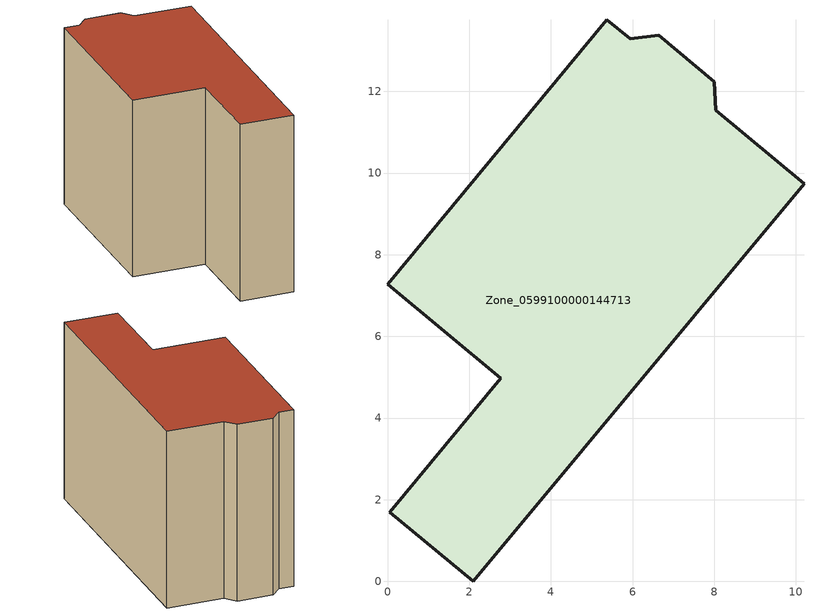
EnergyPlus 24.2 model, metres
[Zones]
Zone_0599100000144713
 floor ground (C_G): 10.2,9.74 2.1,0 0.06,1.69 2.78,4.98 0,7.28 5.37,13.76 5.95,13.29 6.64,13.38 8,12.24 8.04,11.54 z0
 wall outside (C_F): 2.1,0 10.2,9.74 8.04,11.54 8,12.24 6.64,13.38 5.95,13.29 5.37,13.76 0,7.28 2.78,4.98 0.06,1.69 2.1,0 z0:9.01
 roof outside (C_R): 5.95,13.29 5.37,13.76 0,7.28 2.78,4.98 0.06,1.69 2.1,0 10.2,9.74 8.04,11.54 8,12.24 6.64,13.38 z9.01
[BUILDING]
Pand.0599100000144713: North Axis=0; Terrain=City; Loads Convergence Tolerance Value=0.04; Temperature Convergence Tolerance Value=0.4; Solar Distribution=FullExterior; Maximum Number of Warmup Days=25; Minimum Number of Warmup Days=1
[Site:Location]
Rotterdam.The.Hague.AP_ZH_NLD Design_Conditions: Latitude=51.96; Longitude=4.45; Time Zone=1; Elevation=-4.5
[SITE:GROUNDTEMPERATURE:BUILDINGSURFACE]
18, 18, 18, 18, 18, 18, 18, 18, 18, 18, 18, 18
[MATERIAL] Thermal Absorptance=0.9; Solar Absorptance=0.7; Visible Absorptance=0.7
Name | Roughness | Thickness | Conductivity | Density | Specific Heat
G.TI.1946 | MediumSmooth | 0.15 | 1 | 540 | 1210
F.TI.1946 | Rough | 0.3 | 0.857143 | 1920 | 840
R.TI.1946 | MediumRough | 0.2 | 0.1 | 1500 | 1000
[CONSTRUCTION]
C_G: G.TI.1946
C_F: F.TI.1946
C_R: R.TI.1946
[ZONE]
Zone_0599100000144713: Type=1; Multiplier=1; Ceiling Height=Autocalculate; Volume=Autocalculate; Floor Area=autocalculate; Part of Total Floor Area=Yes
[ZONEINFILTRATION:DESIGNFLOWRATE]
Infil_Zone_0599100000144713: Zone or ZoneList or Space or SpaceList=Zone_0599100000144713; Schedule=AlwaysOn; Design Flow Rate Calculation Method=Flow/Area; Flow Rate per Floor Area=0.003; Constant Term Coefficient=1; Temperature Term Coefficient=0; Velocity Term Coefficient=0; Velocity Squared Term Coefficient=0
[HVACTEMPLATE:ZONE:IDEALLOADSAIRSYSTEM]
Zone_0599100000144713: Maximum Heating Supply Air Temperature=50; Minimum Cooling Supply Air Temperature=13; Maximum Heating Supply Air Humidity Ratio=0.0156; Minimum Cooling Supply Air Humidity Ratio=0.0077; Heating Limit=NoLimit; Cooling Limit=NoLimit; Dehumidification Control Type=ConstantSensibleHeatRatio; Cooling Sensible Heat Ratio=0.7; Dehumidification Setpoint=60; Humidification Control Type=None; Humidification Setpoint=30; Outdoor Air Method=None; Outdoor Air Flow Rate per Person=0.00944; Outdoor Air Flow Rate per Zone Floor Area=0; Outdoor Air Flow Rate per Zone=0; Demand Controlled Ventilation Type=None; Outdoor Air Economizer Type=NoEconomizer; Heat Recovery Type=None; Sensible Heat Recovery Effectiveness=0.7; Latent Heat Recovery Effectiveness=0.65
[ZONECONTROL:THERMOSTAT]
ThermostatControl_Zone_0599100000144713: Zone or ZoneList=Zone_0599100000144713; Control Type Schedule=DualSetpointControlType; Control 1=Thermostat_Zone_0599100000144713; Temperature Difference Between Cutout And Setpoint=0
[THERMOSTATSETPOINT:DUALSETPOINT]
Thermostat_Zone_0599100000144713: Heating Setpoint Temperature Schedule=HeatingSetpoint_Zone_0599100000144713; Cooling Setpoint Temperature Schedule=CoolingSetpoint_Zone_0599100000144713
[SCHEDULE:COMPACT]
HeatingSetpoint_Zone_0599100000144713: Through: 12/31, For: AllDays, Until: 24:00, 21
CoolingSetpoint_Zone_0599100000144713: Through: 12/31, For: AllDays, Until: 24:00, 24
DualSetpointControlType: Through: 12/31, For: AllDays, Until: 24:00, 4
AlwaysOn: Through: 12/31, For: AllDays, Until: 24:00, 1
